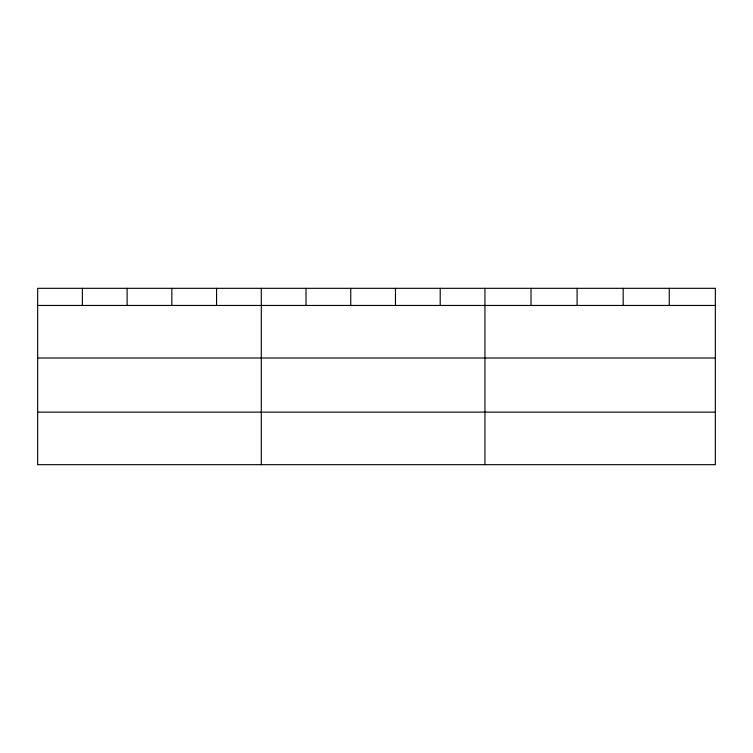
<?xml version="1.0" encoding="UTF-8"?>
<svg xmlns="http://www.w3.org/2000/svg" width="753" height="753" viewBox="0 0 753 753"><rect width="100%" height="100%" fill="white"/><g stroke="black" fill="none" stroke-linecap="round" stroke-linejoin="round"><path stroke-width="1.13" d="M37.65 305.464L715.35 305.464M37.65 358.004L715.35 358.004M37.65 412.136L715.35 412.136M669.266 288.324L669.266 305.464M623.183 288.324L623.183 305.464M577.099 288.324L577.099 305.464M531.016 288.324L531.016 305.464M484.932 288.324L484.932 464.676M440.204 288.324L440.204 305.464M395.476 288.324L395.476 305.464M350.747 288.324L350.747 305.464M306.019 288.324L306.019 305.464M261.291 288.324L261.291 464.676M216.563 288.324L216.563 305.464M171.835 288.324L171.835 305.464M127.106 288.324L127.106 305.464M82.378 288.324L82.378 305.464M715.35 288.324L37.65 288.324L37.65 464.676L715.35 464.676L715.35 288.324"/></g></svg>
